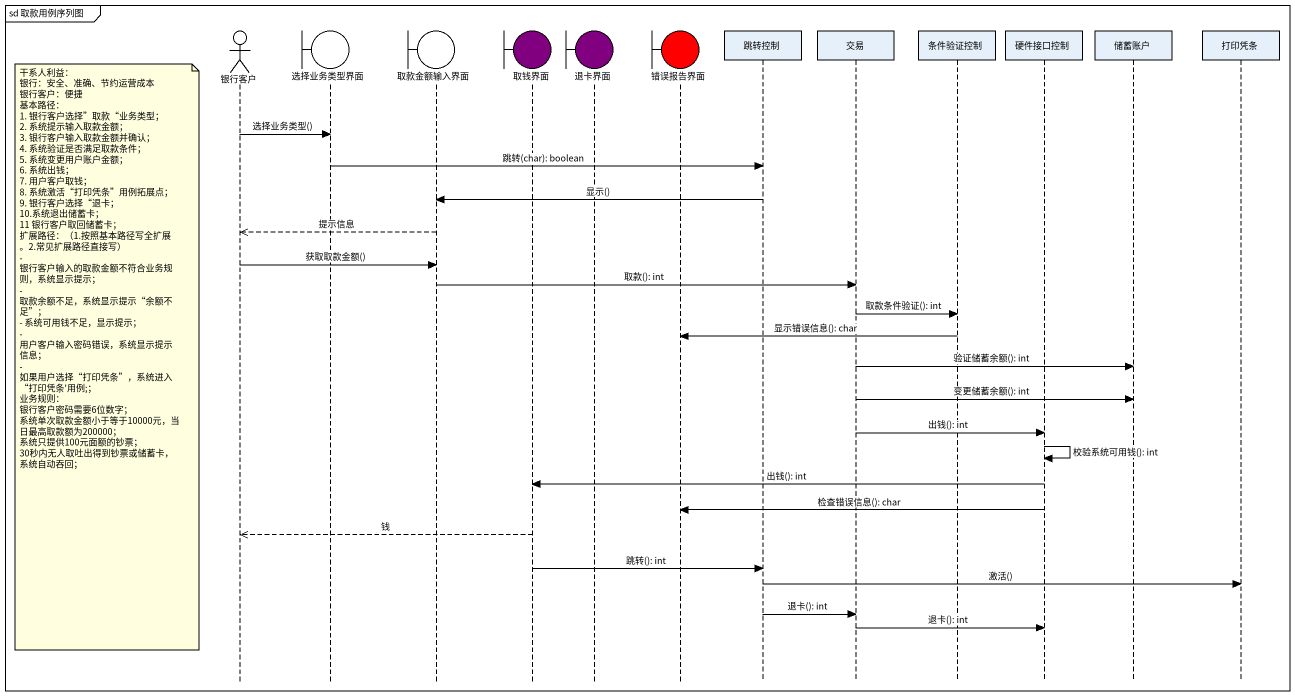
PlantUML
@startuml
mainframe sd 取款用例序列图
hide footbox
actor 银行客户
boundary 选择业务类型界面
boundary 取款金额输入界面
boundary 取钱界面 #800080
boundary 退卡界面 #800080
boundary 错误报告界面 #FF0000
participant 跳转控制
participant 交易
participant 条件验证控制
participant 硬件接口控制
participant 储蓄账户
participant 打印凭条

银行客户 -> 选择业务类型界面 : 选择业务类型()
选择业务类型界面 -> 跳转控制 : 跳转(char): boolean
跳转控制 -> 取款金额输入界面 : 显示()
取款金额输入界面 -->> 银行客户 : 提示信息
银行客户 -> 取款金额输入界面 : 获取取款金额()
取款金额输入界面 -> 交易 : 取款(): int
交易 -> 条件验证控制 : 取款条件验证(): int
条件验证控制 -> 错误报告界面 : 显示错误信息(): char
note left of 银行客户
  干系人利益：
  银行：安全、准确、节约运营成本
  银行客户：便捷
  基本路径：
  1. 银行客户选择”取款“业务类型；
  2. 系统提示输入取款金额；
  3. 银行客户输入取款金额并确认；
  4. 系统验证是否满足取款条件；
  5. 系统变更用户账户金额；
  6. 系统出钱；
  7. 用户客户取钱；
  8. 系统激活“打印凭条”用例拓展点；
  9. 银行客户选择“退卡；
  10.系统退出储蓄卡；
  11 银行客户取回储蓄卡；
  扩展路径：（1.按照基本路径写全扩展。2.常见扩展路径直接写）
  - 银行客户输入的取款金额不符合业务规则，系统显示提示；
  - 取款余额不足，系统显示提示“余额不足”；
  - 系统可用钱不足，显示提示；
  - 用户客户输入密码错误，系统显示提示信息；
  - 如果用户选择“打印凭条”，系统进入“打印凭条'用例;；
  业务规则：
  银行客户密码需要6位数字；
  系统单次取款金额小于等于10000元，当日最高取款额为200000；
  系统只提供100元面额的钞票；
  30秒内无人取吐出得到钞票或储蓄卡，系统自动吞回；
end note
交易 -> 储蓄账户 : 验证储蓄余额(): int
交易 -> 储蓄账户 : 变更储蓄余额(): int
交易 -> 硬件接口控制 : 出钱(): int
硬件接口控制 -> 硬件接口控制 : 校验系统可用钱(): int
硬件接口控制 -> 取钱界面 : 出钱(): int
硬件接口控制 -> 错误报告界面 : 检查错误信息(): char
取钱界面 -->> 银行客户 : 钱
取钱界面 -> 跳转控制 : 跳转(): int
跳转控制 -> 打印凭条 : 激活()
跳转控制 -> 交易 : 退卡(): int
交易 -> 硬件接口控制 : 退卡(): int
@enduml
